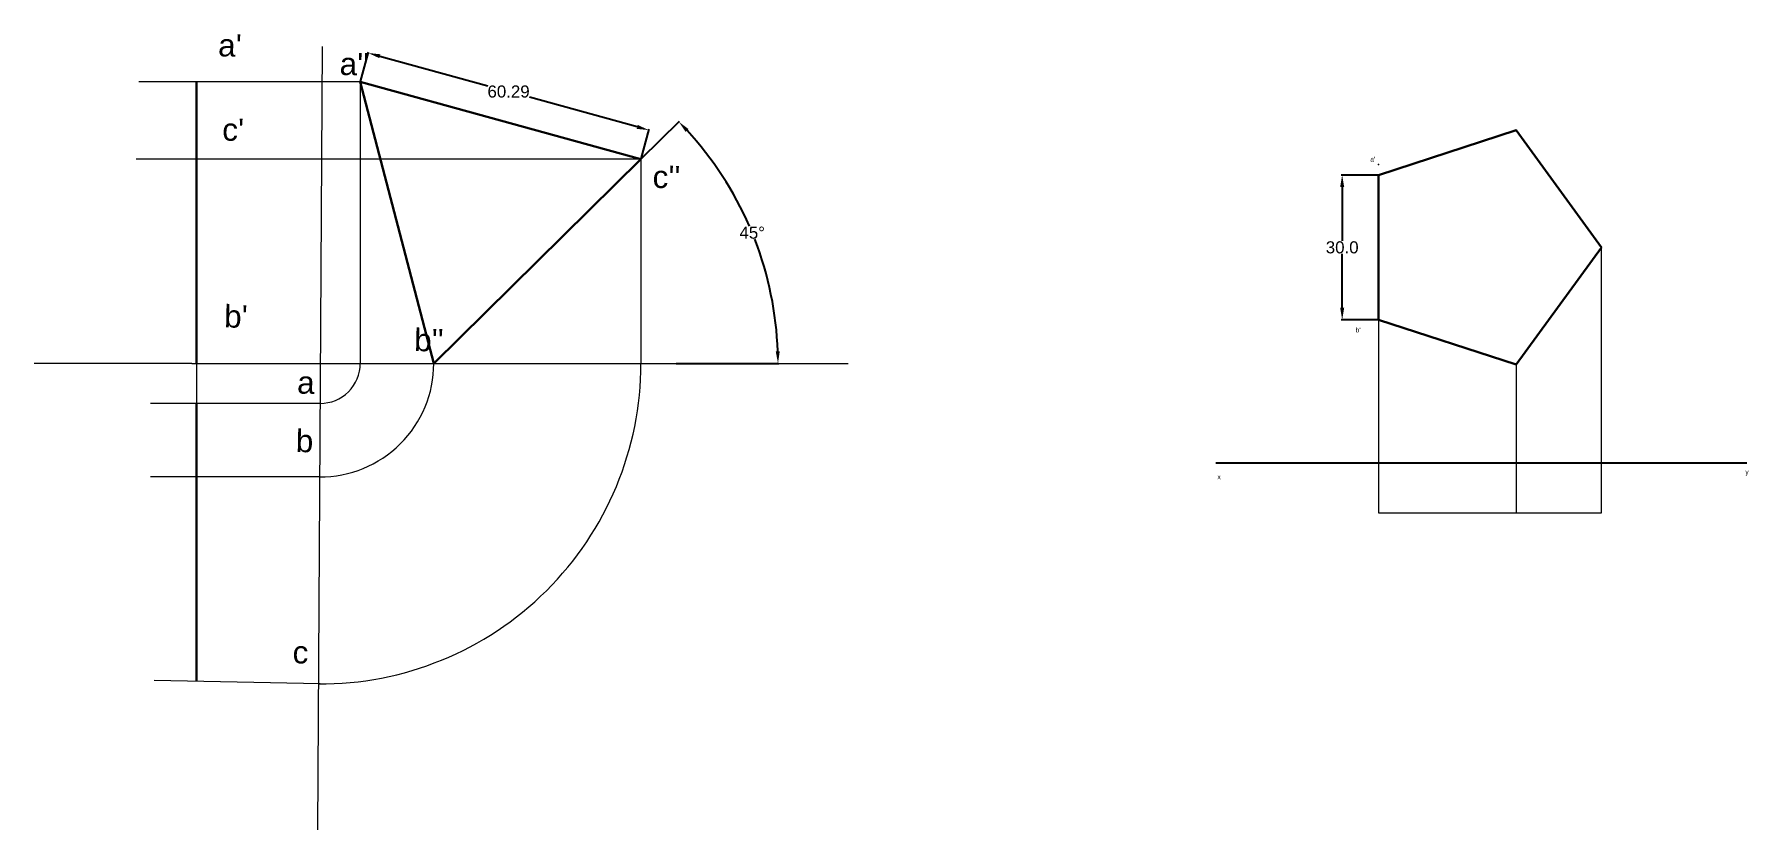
# Model space of a CAD drawing. Header units: millimetres. Extents: x -262 to 93, y -18 to 147.
import ezdxf

# ---------------------------------------------------------------- set-up
doc = ezdxf.new("R2010")
doc.units = ezdxf.units.MM
doc.layers.add('thick continuous', color=7, linetype='Continuous', lineweight=30)
doc.styles.get("Standard").update_dxf_attribs({"font": 'arial.ttf'})
doc.dimstyles.get("Standard").update_dxf_attribs({"dimtxt": 2.5, "dimasz": 2.5, "dimexe": 0.18, "dimexo": 0.0625, "dimgap": 0.09, "dimtad": 0, "dimtih": 1, "dimtoh": 1, "dimdec": 1, "dimzin": 0, "dimdsep": 46, "dimtxsty": 'Standard', "dimcen": 0.09, "dimadec": 0, "dimazin": 0, "dimtfac": 1, "dimtdec": 1, "dimtofl": 0, "dimtmove": 0, "dimatfit": 3, "dimfxl": 1, "dimtolj": 1, "dimtzin": 0, "dimarcsym": 0})

# ---------------------------------------------------------------- blocks, each defined once
blk = doc.blocks.new('*D4')
at = {"layer": 'Defpoints', "color": 0, "lineweight": 9, "transparency": 16777216}
for p in [(16.58, 117.64), (9.06, 87.64), (16.58, 87.64)]:
    blk.add_point(p, dxfattribs=at)
at = {"layer": 'thick continuous', "color": 0, "lineweight": -2, "transparency": 16777216}
for p, q in [((16.52, 117.64), (8.88, 117.64)), ((9.06, 115.14), (9.06, 104.01)), ((9.06, 90.14), (9.06, 101.28)), ((16.52, 87.64), (8.88, 87.64))]:
    blk.add_line(p, q, dxfattribs=at)
at = {"layer": 'thick continuous', "color": 0, "lineweight": 9, "transparency": 16777216}
for points in [[(8.64, 115.14), (9.48, 115.14), (9.06, 117.64)], [(8.64, 90.14), (9.48, 90.14), (9.06, 87.64)]]:
    blk.add_solid(points, dxfattribs=at)
at = {"layer": 'thick continuous', "color": 0, "lineweight": 9, "transparency": 16777216, "insert": (9.06, 102.64), "char_height": 2.5, "attachment_point": 5}
blk.add_mtext('\\A1;30.0', dxfattribs=at)
blk = doc.blocks.new('*D6')
at = {"layer": 'Defpoints', "color": 0, "lineweight": 9, "transparency": 16777216}
for p in [(-136.18, 120.96), (-110.19, 96.91), (-229.21, 78.61), (-179.09, 78.61), (-128.96, 78.61)]:
    blk.add_point(p, dxfattribs=at)
at = {"layer": 'thick continuous', "color": 0, "lineweight": -2, "transparency": 16777216}
for p, q in [((-136.14, 121.01), (-128.23, 128.82)), ((-128.9, 78.61), (-107.62, 78.61))]:
    blk.add_line(p, q, dxfattribs=at)
for start, end in [(23.5029, 42.6205), (2.0095, 21.1371)]:
    blk.add_arc((-179.09, 78.61), 71.29, start, end, dxfattribs=at)
at = {"layer": 'thick continuous', "color": 0, "lineweight": 9, "transparency": 16777216}
for points in [[(-126.93, 126.59), (-126.33, 127.17), (-128.36, 128.69)], [(-107.43, 81.12), (-108.26, 81.1), (-107.8, 78.61)]]:
    blk.add_solid(points, dxfattribs=at)
at = {"layer": 'thick continuous', "color": 0, "lineweight": 9, "transparency": 16777216, "insert": (-113.14, 105.68), "char_height": 2.5, "attachment_point": 5}
blk.add_mtext('\\A1;45°', dxfattribs=at)
blk = doc.blocks.new('*D7')
at = {"layer": 'Defpoints', "color": 0, "lineweight": 9, "transparency": 16777216}
for p in [(-194.32, 136.94), (-134.54, 126.94), (-136.18, 120.96)]:
    blk.add_point(p, dxfattribs=at)
at = {"layer": 'thick continuous', "color": 0, "lineweight": -2, "transparency": 16777216}
for p, q in [((-194.3, 137), (-192.62, 143.1)), ((-190.26, 142.26), (-167.92, 136.12)), ((-136.95, 127.61), (-159.29, 133.75)), ((-136.16, 121.02), (-134.49, 127.12))]:
    blk.add_line(p, q, dxfattribs=at)
at = {"layer": 'thick continuous', "color": 0, "lineweight": 9, "transparency": 16777216}
for points in [[(-190.15, 142.66), (-190.37, 141.86), (-192.67, 142.92)], [(-136.84, 128.01), (-137.06, 127.21), (-134.54, 126.94)]]:
    blk.add_solid(points, dxfattribs=at)
at = {"layer": 'thick continuous', "color": 0, "lineweight": 9, "transparency": 16777216, "insert": (-163.6, 134.93), "char_height": 2.5, "attachment_point": 5}
blk.add_mtext('\\A1;60.29', dxfattribs=at)

msp = doc.modelspace()

# ---------------------------------------------------------------- linework, layer by layer
at = {"layer": 'thick continuous', "lineweight": 9}
for p, q in [((-202.2, 144.3), (-202.84, 40.2)), ((-223.74, 136.94), (-240.16, 136.94)), ((-194.32, 136.94), (-223.74, 136.94)), ((-194.32, 136.94), (-194.32, 78.61)), ((-224.68, 120.96), (-240.76, 120.96)), ((-136.18, 120.96), (-224.68, 120.96)), ((-136.18, 120.96), (-136.18, 78.61)), ((62.75, 47.64), (62.75, 102.64)), ((16.58, 87.64), (16.58, 47.64)), ((-229.21, 78.61), (-261.83, 78.61)), ((-229.21, 78.61), (-128.96, 78.61)), ((-228.24, 78.61), (-228.24, 70.32)), ((-128.96, 78.61), (-93.25, 78.61)), ((45.11, 78.37), (45.11, 47.64)), ((-202.6, 70.32), (-237.78, 70.32)), ((-202.6, 55.1), (-237.78, 55.1)), ((16.58, 47.64), (62.75, 47.64)), ((-202.84, 40.2), (-203.19, -18.02)), ((-202.6, 12.19), (-237.03, 12.88))]:
    msp.add_line(p, q, dxfattribs=at)
at = {"layer": 'thick continuous', "lineweight": 30}
for p, q in [((-228.24, 136.94), (-228.24, 78.61)), ((-228.24, 70.32), (-228.24, 12.7))]:
    msp.add_line(p, q, dxfattribs=at)
at = {"layer": 'thick continuous', "lineweight": 25}
msp.add_line((-17.08, 58.01), (92.85, 58.01), dxfattribs=at)
at = {"layer": 'thick continuous', "lineweight": 30}
for points in [[(-179.09, 78.61), (-136.18, 120.96), (-194.32, 136.94)], [(16.58, 117.64), (16.58, 87.64), (45.11, 78.37), (62.75, 102.64), (45.11, 126.91)]]:
    msp.add_lwpolyline(points, close=True, dxfattribs=at)
at = {"layer": 'thick continuous', "lineweight": 9}
for radius in [66.42, 23.51, 8.28]:
    msp.add_arc((-202.6, 78.61), radius, 269.6492, 0, dxfattribs=at)
for p in [(12.7, 117.64), (16.58, 119.79), (16.58, 117.64)]:
    msp.add_point(p, dxfattribs=at)

# ---------------------------------------------------------------- texts
for s, height, p in [("a'", 4.648, (-223.78, 142.24)), ("a''", 4.648, (-198.62, 138.38)), ("c'", 4.648, (-222.94, 124.77)), ("c''", 4.648, (-133.8, 114.98)), ("b'", 4.648, (-222.54, 86.07)), ("b''", 4.648, (-183.19, 81.17)), ('a', 4.65, (-207.42, 72.36)), ('b', 4.65, (-207.7, 60.25)), ('c', 4.65, (-208.37, 16.47))]:
    msp.add_text(s, height=height, rotation=358.8558, dxfattribs=at).set_placement(p)
at = {"layer": 'thick continuous', "lineweight": 9, "attachment_point": 1}
for s, width, insert, char_height in [("a'", 1.7094, (14.87, 121.43), 1.007), ("b'", 4.7395, (11.84, 86.03), 1.007), ('x', 5.4751, (-16.79, 55.61), 1.01), ('\\pt2.01439;y', 3.3505, (92.56, 56.64), 1.0072)]:
    msp.add_mtext_dynamic_manual_height_columns(s, width=width, gutter_width=5.04, heights=[0], dxfattribs=dict(at, insert=insert, char_height=char_height))

# ---------------------------------------------------------------- dimensions: what is measured, and where the dimension line sits
at = {"layer": 'thick continuous', "lineweight": 9}
dim = msp.add_aligned_dim(p1=(-194.32, 136.94), p2=(-136.18, 120.96), distance=6.2, text='60.29', dimstyle='Standard', dxfattribs=at)
dim.commit()
dim.dimension.update_dxf_attribs({"geometry": '*D7', "text_midpoint": (-163.6, 134.93)})
dim = msp.add_angular_dim_2l(base=(-110.19, 96.91), line1=((-229.21, 78.61), (-128.96, 78.61)), line2=((-179.09, 78.61), (-136.18, 120.96)), dimstyle='Standard', dxfattribs=at)
dim.commit()
dim.dimension.update_dxf_attribs({"geometry": '*D6', "text_midpoint": (-113.14, 105.68)})
dim = msp.add_linear_dim(base=(9.06, 87.64), p1=(16.58, 117.64), p2=(16.58, 87.64), angle=90, dimstyle='Standard', dxfattribs=at)
dim.commit()
dim.dimension.update_dxf_attribs({"geometry": '*D4', "text_midpoint": (9.06, 102.64)})

doc.saveas('drawing.dxf')
